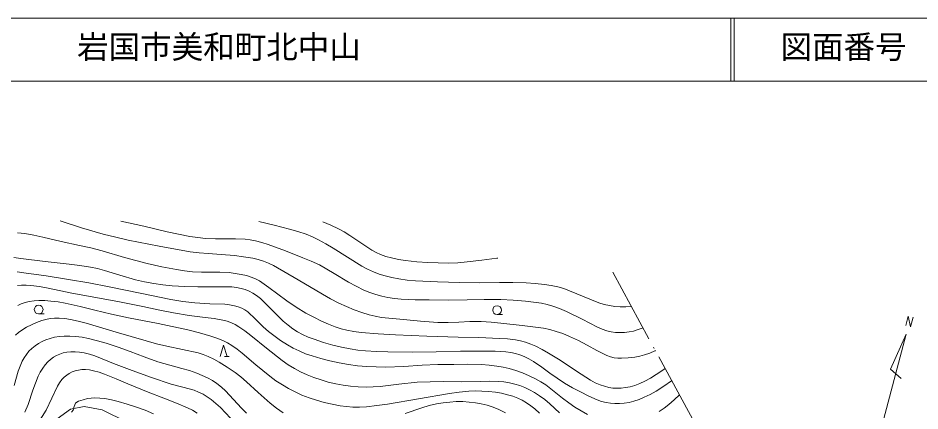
# Model space of a CAD drawing. Units: millimetres, scale not verified. Extents: x -625 to 685582, y -625 to 364232.
# Drawn here: x 401232 to 544330, y 301942 to 364232 of the extents above; entities that cross this region are included whole.
import ezdxf
from ezdxf.enums import TextEntityAlignment as Align

# ---------------------------------------------------------------- set-up
doc = ezdxf.new("R2010")
doc.units = ezdxf.units.MM
doc.header["$LTSCALE"] = 1000
doc.linetypes.add('DASHED', pattern=[7.5, 6, -1.5])
doc.linetypes.add('LONG_DASHED_DOTTED', pattern=[15.25, 12, -1.5, 0.25, -1.5])
doc.layers.add('S-SUV', color=7, linetype='Continuous', lineweight=13)
doc.styles.add('ＭＳ ゴシック', font='')
doc.styles.get('ＭＳ ゴシック').set_extended_font_data('MS Gothic')

msp = doc.modelspace()

# ---------------------------------------------------------------- linework, layer by layer
at = {"layer": 'S-SUV'}
for p, q in [((685582, 364232), (45582, 364232)), ((514329, 364232), (514329, 354232)), ((514829, 364232), (514829, 354232)), ((45582, 354232), (685582, 354232)), ((407907, 332092), (411325, 330993)), ((421213, 331213), (417551, 332051)), ((411325, 330993), (414763, 329952)), ((424869, 330360), (421213, 331213)), ((439430, 331958), (441874, 331397)), ((441874, 331397), (444322, 330773)), ((444322, 330773), (445630, 330387)), ((449590, 331915), (450836, 331396)), ((450836, 331396), (452055, 330823)), ((452055, 330823), (452976, 330329)), ((401160, 330204), (402295, 330063)), ((402295, 330063), (403732, 329818)), ((403732, 329818), (405168, 329511)), ((405168, 329511), (408074, 328807)), ((414763, 329952), (416730, 329468)), ((416730, 329468), (418722, 329041)), ((426685, 329949), (424869, 330360)), ((428509, 329598), (426685, 329949)), ((429741, 329419), (428509, 329598)), ((430969, 329302), (429741, 329419)), ((432583, 329226), (430969, 329302)), ((434196, 329210), (432583, 329226)), ((435733, 329214), (434196, 329210)), ((437251, 329158), (435733, 329214)), ((438071, 329069), (437251, 329158)), ((445630, 330387), (446925, 329943)), ((446925, 329943), (447933, 329537)), ((447933, 329537), (448924, 329072)), ((452976, 330329), (453879, 329776)), ((453879, 329776), (455597, 328572)), ((408074, 328807), (410990, 328163)), ((410990, 328163), (412787, 327781)), ((412787, 327781), (414580, 327339)), ((418722, 329041), (423613, 328082)), ((423613, 328082), (428522, 327170)), ((438882, 328920), (438071, 329069)), ((439895, 328651), (438882, 328920)), ((440897, 328322), (439895, 328651)), ((443671, 327308), (440897, 328322)), ((448924, 329072), (450083, 328448)), ((450083, 328448), (451225, 327765)), ((451225, 327765), (453485, 326299)), ((455597, 328572), (457346, 327420)), ((400553, 326271), (401658, 326133)), ((414580, 327339), (418144, 326290)), ((418144, 326290), (421734, 325297)), ((428522, 327170), (429947, 326998)), ((429947, 326998), (431388, 326885)), ((431388, 326885), (433473, 326764)), ((433473, 326764), (435560, 326582)), ((435560, 326582), (437009, 326399)), ((437009, 326399), (438465, 326154)), ((446410, 326243), (443671, 327308)), ((453485, 326299), (455767, 324891)), ((457346, 327420), (458036, 327055)), ((458036, 327055), (458762, 326740)), ((458762, 326740), (459606, 326445)), ((459606, 326445), (460475, 326207)), ((401658, 326133), (405511, 325632)), ((405511, 325632), (409356, 325193)), ((409356, 325193), (411047, 324998)), ((411047, 324998), (412725, 324744)), ((421734, 325297), (424040, 324803)), ((438465, 326154), (439333, 325953)), ((439333, 325953), (440192, 325691)), ((440192, 325691), (440978, 325380)), ((440978, 325380), (441752, 325009)), ((441752, 325009), (445674, 322742)), ((447751, 325689), (446410, 326243)), ((449056, 325086), (447751, 325689)), ((451384, 323745), (449056, 325086)), ((455767, 324891), (456684, 324408)), ((460475, 326207), (461590, 325974)), ((461590, 325974), (462723, 325798)), ((462723, 325798), (464489, 325602)), ((464489, 325602), (466255, 325466)), ((466255, 325466), (467864, 325398)), ((467864, 325398), (469477, 325391)), ((469477, 325391), (470988, 325444)), ((470988, 325444), (472498, 325558)), ((472498, 325558), (474842, 325824)), ((474842, 325824), (477195, 326152)), ((477195, 326152), (477275, 326164)), ((477275, 326164), (477354, 326175)), ((402162, 323861), (401069, 323982)), ((405708, 323354), (402162, 323861)), ((412725, 324744), (413845, 324508)), ((413845, 324508), (414954, 324212)), ((414954, 324212), (417400, 323450)), ((417400, 323450), (419873, 322742)), ((424040, 324803), (426360, 324368)), ((426360, 324368), (427643, 324165)), ((427643, 324165), (428931, 324021)), ((428931, 324021), (430355, 323950)), ((430355, 323950), (431782, 323938)), ((431782, 323938), (433261, 323932)), ((433261, 323932), (434739, 323866)), ((434739, 323866), (435690, 323759)), ((435690, 323759), (436644, 323592)), ((436644, 323592), (437453, 323397)), ((453674, 322357), (451384, 323745)), ((456684, 324408), (457627, 323978)), ((457627, 323978), (458544, 323631)), ((458544, 323631), (459482, 323340)), ((409252, 322786), (405708, 323354)), ((412483, 322242), (409252, 322786)), ((415705, 321638), (412483, 322242)), ((419873, 322742), (421317, 322416)), ((421317, 322416), (422781, 322146)), ((422781, 322146), (424225, 321942)), ((437453, 323397), (438245, 323143)), ((438245, 323143), (438911, 322870)), ((438911, 322870), (439549, 322544)), ((439549, 322544), (440308, 322067)), ((440308, 322067), (441045, 321533)), ((445674, 322742), (449551, 320432)), ((454879, 321706), (453674, 322357)), ((459482, 323340), (460562, 323073)), ((460562, 323073), (461663, 322863)), ((461663, 322863), (462969, 322684)), ((462969, 322684), (464292, 322563)), ((464292, 322563), (467773, 322412)), ((467773, 322412), (471260, 322322)), ((471260, 322322), (474432, 322278)), ((474432, 322278), (477611, 322295)), ((477611, 322295), (479721, 322301)), ((479721, 322301), (481828, 322247)), ((481828, 322247), (483294, 322150)), ((483294, 322150), (484759, 321993)), ((484759, 321993), (485820, 321828)), ((401172, 321811), (401758, 321876)), ((401758, 321876), (402497, 321889)), ((402497, 321889), (403237, 321840)), ((403237, 321840), (404625, 321648)), ((404625, 321648), (406011, 321395)), ((406011, 321395), (409783, 320641)), ((409783, 320641), (413577, 319943)), ((420592, 320617), (415705, 321638)), ((425474, 319608), (420592, 320617)), ((424225, 321942), (425687, 321796)), ((425687, 321796), (427720, 321666)), ((427720, 321666), (429752, 321597)), ((429752, 321597), (432461, 321642)), ((432461, 321642), (435175, 321628)), ((435175, 321628), (435908, 321534)), ((435908, 321534), (436645, 321379)), ((436645, 321379), (437281, 321185)), ((437281, 321185), (437903, 320932)), ((437903, 320932), (438484, 320626)), ((438484, 320626), (439040, 320265)), ((441045, 321533), (442449, 320441)), ((456112, 321109), (454879, 321706)), ((457044, 320720), (456112, 321109)), ((457996, 320388), (457044, 320720)), ((485820, 321828), (486866, 321603)), ((486866, 321603), (487807, 321336)), ((487807, 321336), (488737, 321009)), ((488737, 321009), (491055, 320017)), ((401736, 318918), (402354, 319124)), ((402354, 319124), (403000, 319274)), ((403000, 319274), (403767, 319385)), ((403767, 319385), (404540, 319436)), ((404540, 319436), (405482, 319433)), ((405482, 319433), (406421, 319370)), ((406421, 319370), (407574, 319226)), ((407574, 319226), (408733, 319020)), ((413577, 319943), (417310, 319248)), ((417310, 319248), (421044, 318492)), ((427376, 319306), (425474, 319608)), ((429283, 319064), (427376, 319306)), ((439040, 320265), (439680, 319763)), ((439680, 319763), (440295, 319204)), ((440295, 319204), (441782, 317682)), ((442449, 320441), (443891, 319395)), ((443891, 319395), (445381, 318408)), ((449551, 320432), (450817, 319706)), ((450817, 319706), (452111, 319034)), ((458950, 320125), (457996, 320388)), ((459909, 319922), (458950, 320125)), ((460978, 319760), (459909, 319922)), ((462044, 319660), (460978, 319760)), ((464262, 319577), (462044, 319660)), ((466472, 319555), (464262, 319577)), ((469487, 319523), (466472, 319555)), ((472492, 319551), (469487, 319523)), ((475168, 319606), (472492, 319551)), ((477835, 319599), (475168, 319606)), ((479790, 319503), (477835, 319599)), ((481735, 319347), (479790, 319503)), ((483008, 319213), (481735, 319347)), ((484272, 319019), (483008, 319213)), ((491055, 320017), (493405, 319078)), ((401196, 318676), (401736, 318918)), ((408733, 319020), (411077, 318510)), ((411077, 318510), (413413, 317941)), ((413413, 317941), (416063, 317302)), ((421044, 318492), (423466, 317953)), ((423466, 317953), (425908, 317472)), ((431658, 318929), (429283, 319064)), ((434021, 318856), (431658, 318929)), ((434806, 318768), (434021, 318856)), ((435588, 318619), (434806, 318768)), ((436180, 318451), (435588, 318619)), ((436748, 318228), (436180, 318451)), ((437229, 317973), (436748, 318228)), ((437669, 317673), (437229, 317973)), ((441782, 317682), (443312, 316202)), ((445381, 318408), (446913, 317466)), ((452111, 319034), (453337, 318475)), ((453337, 318475), (454588, 317971)), ((454588, 317971), (455758, 317552)), ((485176, 318818), (484272, 319019)), ((486057, 318561), (485176, 318818)), ((487165, 318158), (486057, 318561)), ((488249, 317699), (487165, 318158)), ((490732, 316480), (488249, 317699)), ((493405, 319078), (494226, 318831)), ((494226, 318831), (495057, 318643)), ((495057, 318643), (495900, 318524)), ((495900, 318524), (496751, 318465)), ((496751, 318465), (497650, 318453)), ((497650, 318453), (498555, 318480)), ((404174, 315975), (405021, 316287)), ((404504, 317320), (405399, 317320)), ((405021, 316287), (405662, 316466)), ((405662, 316466), (406315, 316585)), ((406315, 316585), (407040, 316645)), ((407040, 316645), (407780, 316645)), ((407780, 316645), (408661, 316577)), ((408661, 316577), (409551, 316447)), ((409551, 316447), (410796, 316188)), ((416063, 317302), (418735, 316721)), ((418735, 316721), (423461, 315790)), ((425908, 317472), (428409, 317095)), ((428409, 317095), (430936, 316775)), ((430936, 316775), (432335, 316587)), ((432335, 316587), (433723, 316340)), ((433723, 316340), (434418, 316158)), ((438912, 316496), (437669, 317673)), ((440125, 315264), (438912, 316496)), ((446913, 317466), (448138, 316787)), ((448138, 316787), (449393, 316161)), ((455758, 317552), (456946, 317191)), ((456946, 317191), (457907, 316956)), ((457907, 316956), (458879, 316781)), ((458879, 316781), (460624, 316583)), ((460624, 316583), (462390, 316444)), ((462390, 316444), (465109, 316179)), ((477225, 317252), (478121, 317252)), ((493189, 315206), (490732, 316480)), ((542079, 315496), (542476, 316987)), ((542476, 316987), (542852, 315286)), ((542852, 315286), (543243, 316785)), ((401833, 314759), (402574, 315207)), ((402574, 315207), (403350, 315606)), ((403350, 315606), (404174, 315975)), ((410796, 316188), (412020, 315871)), ((412020, 315871), (416787, 314441)), ((423461, 315790), (428170, 314801)), ((434418, 316158), (435090, 315920)), ((435090, 315920), (435698, 315634)), ((435698, 315634), (436283, 315293)), ((436283, 315293), (437236, 314624)), ((440970, 314544), (440125, 315264)), ((443312, 316202), (444067, 315567)), ((444067, 315567), (444856, 314982)), ((444856, 314982), (445597, 314504)), ((449393, 316161), (450464, 315684)), ((450464, 315684), (451557, 315263)), ((451557, 315263), (452479, 314968)), ((452479, 314968), (453417, 314731)), ((465109, 316179), (467823, 315976)), ((467823, 315976), (469479, 315977)), ((469479, 315977), (471147, 316037)), ((471147, 316037), (472934, 316107)), ((472934, 316107), (474720, 316116)), ((474720, 316116), (476281, 316028)), ((476281, 316028), (477840, 315880)), ((477840, 315880), (481224, 315505)), ((481224, 315505), (484592, 315070)), ((484592, 315070), (485603, 314845)), ((485603, 314845), (486601, 314561)), ((493916, 314903), (493189, 315206)), ((494664, 314655), (493916, 314903)), ((499645, 314829), (498881, 314603)), ((500389, 315112), (499645, 314829)), ((400825, 313951), (401308, 314377)), ((401308, 314377), (401833, 314759)), ((406332, 313446), (405655, 313218)), ((407027, 313617), (406332, 313446)), ((407794, 313741), (407027, 313617)), ((408568, 313805), (407794, 313741)), ((409465, 313810), (408568, 313805)), ((410345, 313755), (409465, 313810)), ((411387, 313622), (410345, 313755)), ((412408, 313432), (411387, 313622)), ((413822, 313082), (412408, 313432)), ((416787, 314441), (421585, 313046)), ((428170, 314801), (430004, 314338)), ((430004, 314338), (431841, 313811)), ((431841, 313811), (432792, 313488)), ((432792, 313488), (433727, 313107)), ((437236, 314624), (438156, 313903)), ((438156, 313903), (440628, 311893)), ((441842, 313878), (440970, 314544)), ((442892, 313128), (441842, 313878)), ((445597, 314504), (446372, 314077)), ((446372, 314077), (447270, 313663)), ((447270, 313663), (448207, 313298)), ((453417, 314731), (454526, 314527)), ((454526, 314527), (455656, 314381)), ((455656, 314381), (458375, 314165)), ((458375, 314165), (461099, 314009)), ((461099, 314009), (466074, 313803)), ((466074, 313803), (471069, 313653)), ((471069, 313653), (474350, 313577)), ((474350, 313577), (477640, 313441)), ((477640, 313441), (478892, 313351)), ((486601, 314561), (487660, 314194)), ((487660, 314194), (488708, 313767)), ((488708, 313767), (490131, 313090)), ((495344, 314498), (494664, 314655)), ((496029, 314402), (495344, 314498)), ((496750, 314363), (496029, 314402)), ((497471, 314384), (496750, 314363)), ((498187, 314464), (497471, 314384)), ((498881, 314603), (498187, 314464)), ((542166, 314126), (535735, 289968)), ((542166, 314126), (539656, 308586)), ((403925, 312265), (403416, 311847)), ((404470, 312634), (403925, 312265)), ((405055, 312956), (404470, 312634)), ((405655, 313218), (405055, 312956)), ((415206, 312678), (413822, 313082)), ((417137, 312043), (415206, 312678)), ((419041, 311353), (417137, 312043)), ((421585, 313046), (423203, 312599)), ((423203, 312599), (424836, 312210)), ((424836, 312210), (427330, 311705)), ((433289, 310588), (433838, 312384)), ((433727, 313107), (434458, 312745)), ((433838, 312384), (434387, 310588)), ((434458, 312745), (435168, 312326)), ((435168, 312326), (436004, 311747)), ((443977, 312426), (442892, 313128)), ((444890, 311907), (443977, 312426)), ((448207, 313298), (449676, 312816)), ((449676, 312816), (451157, 312393)), ((451157, 312393), (452527, 312056)), ((452527, 312056), (453905, 311779)), ((478892, 313351), (480134, 313202)), ((480134, 313202), (480956, 313047)), ((480956, 313047), (481762, 312834)), ((481762, 312834), (482578, 312548)), ((482578, 312548), (483385, 312201)), ((483385, 312201), (484405, 311683)), ((490131, 313090), (491526, 312360)), ((491526, 312360), (493072, 311531)), ((402553, 310908), (402195, 310379)), ((402964, 311401), (402553, 310908)), ((403416, 311847), (402964, 311401)), ((406849, 310447), (407337, 310727)), ((407337, 310727), (407861, 310958)), ((407861, 310958), (408417, 311135)), ((408417, 311135), (408998, 311257)), ((408998, 311257), (409628, 311321)), ((409628, 311321), (410271, 311326)), ((410271, 311326), (410993, 311267)), ((410993, 311267), (411707, 311148)), ((411707, 311148), (412566, 310930)), ((412566, 310930), (413413, 310654)), ((413413, 310654), (416354, 309466)), ((421228, 310521), (419041, 311353)), ((427330, 311705), (429820, 311139)), ((429820, 311139), (430620, 310886)), ((430620, 310886), (431407, 310574)), ((431407, 310574), (432297, 310141)), ((434014, 310588), (434734, 310588)), ((436004, 311747), (436809, 311117)), ((436809, 311117), (438976, 309256)), ((440628, 311893), (443141, 309926)), ((445822, 311447), (444890, 311907)), ((446845, 311022), (445822, 311447)), ((447882, 310657), (446845, 311022)), ((449282, 310238), (447882, 310657)), ((453905, 311779), (455117, 311594)), ((455117, 311594), (456341, 311468)), ((456341, 311468), (458128, 311355)), ((458128, 311355), (459928, 311301)), ((459928, 311301), (463738, 311269)), ((463738, 311269), (467552, 311297)), ((467552, 311297), (471412, 311393)), ((471412, 311393), (475287, 311429)), ((475287, 311429), (476959, 311400)), ((476959, 311400), (478629, 311312)), ((478629, 311312), (479413, 311214)), ((479413, 311214), (480181, 311058)), ((480181, 311058), (480854, 310856)), ((480854, 310856), (481511, 310596)), ((481511, 310596), (482274, 310220)), ((484405, 311683), (485409, 311107)), ((485409, 311107), (487251, 309978)), ((493072, 311531), (494658, 310749)), ((494658, 310749), (495219, 310538)), ((495219, 310538), (495803, 310383)), ((499098, 310480), (499884, 310623)), ((499884, 310623), (500652, 310824)), ((500652, 310824), (501475, 311120)), ((501475, 311120), (502289, 311478)), ((502289, 311478), (502317, 311491)), ((502317, 311491), (502353, 311508)), ((401884, 309811), (401552, 309053)), ((402195, 310379), (401884, 309811)), ((405155, 308743), (405524, 309242)), ((405524, 309242), (405947, 309711)), ((405947, 309711), (406379, 310102)), ((406379, 310102), (406849, 310447)), ((416354, 309466), (419323, 308333)), ((423432, 309746), (421228, 310521)), ((425328, 309177), (423432, 309746)), ((427230, 308669), (425328, 309177)), ((432297, 310141), (433163, 309654)), ((433163, 309654), (434430, 308861)), ((438976, 309256), (441172, 307449)), ((443141, 309926), (444092, 309279)), ((444092, 309279), (445074, 308683)), ((450699, 309878), (449282, 310238)), ((452174, 309557), (450699, 309878)), ((453658, 309296), (452174, 309557)), ((455104, 309111), (453658, 309296)), ((456549, 308986), (455104, 309111)), ((465326, 309182), (462441, 309014)), ((467853, 309284), (465326, 309182)), ((470372, 309326), (467853, 309284)), ((472562, 309335), (470372, 309326)), ((474740, 309285), (472562, 309335)), ((475968, 309202), (474740, 309285)), ((477181, 309060), (475968, 309202)), ((482274, 310220), (483022, 309784)), ((483022, 309784), (484343, 308892)), ((487251, 309978), (489055, 308802)), ((495803, 310383), (496371, 310307)), ((496371, 310307), (496960, 310291)), ((496960, 310291), (498028, 310355)), ((498028, 310355), (499098, 310480)), ((401273, 308269), (400608, 305992)), ((401552, 309053), (401273, 308269)), ((404434, 307432), (404767, 308101)), ((404767, 308101), (405155, 308743)), ((409361, 307899), (408952, 307629)), ((409802, 308119), (409361, 307899)), ((410308, 308299), (409802, 308119)), ((410823, 308420), (410308, 308299)), ((411378, 308488), (410823, 308420)), ((411934, 308495), (411378, 308488)), ((412584, 308434), (411934, 308495)), ((413214, 308316), (412584, 308434)), ((414104, 308070), (413214, 308316)), ((414970, 307767), (414104, 308070)), ((416816, 307028), (414970, 307767)), ((419323, 308333), (422410, 307226)), ((428423, 308335), (427230, 308669)), ((429598, 307943), (428423, 308335)), ((430471, 307587), (429598, 307943)), ((434430, 308861), (435667, 308016)), ((435667, 308016), (436578, 307324)), ((445074, 308683), (446072, 308155)), ((446072, 308155), (447099, 307681)), ((447099, 307681), (448187, 307242)), ((458045, 308916), (456549, 308986)), ((459544, 308905), (458045, 308916)), ((462441, 309014), (459544, 308905)), ((478187, 308887), (477181, 309060)), ((479180, 308656), (478187, 308887)), ((480222, 308341), (479180, 308656)), ((481247, 307968), (480222, 308341)), ((482303, 307527), (481247, 307968)), ((484343, 308892), (485627, 307953)), ((485627, 307953), (486764, 307128)), ((489055, 308802), (490555, 307781)), ((490555, 307781), (492084, 306813)), ((501590, 307147), (502502, 307707)), ((502502, 307707), (503207, 308179)), ((503207, 308179), (503899, 308670)), ((539656, 308586), (541332, 307105)), ((403603, 305218), (404434, 307432)), ((407825, 306402), (407502, 305868)), ((408197, 306901), (407825, 306402)), ((408558, 307290), (408197, 306901)), ((408952, 307629), (408558, 307290)), ((418648, 306230), (416816, 307028)), ((422410, 307226), (425521, 306174)), ((431312, 307179), (430471, 307587)), ((432062, 306750), (431312, 307179)), ((432779, 306272), (432062, 306750)), ((433493, 305712), (432779, 306272)), ((436578, 307324), (437454, 306583)), ((437454, 306583), (439323, 304865)), ((441172, 307449), (442158, 306731)), ((442158, 306731), (443178, 306062)), ((448187, 307242), (449304, 306857)), ((449304, 306857), (450458, 306523)), ((450458, 306523), (451627, 306247)), ((451627, 306247), (452807, 306030)), ((461631, 306186), (464579, 306493)), ((464579, 306493), (466625, 306576)), ((466625, 306576), (468673, 306599)), ((468673, 306599), (471594, 306580)), ((471594, 306580), (474534, 306621)), ((474534, 306621), (475972, 306646)), ((475972, 306646), (477409, 306611)), ((477409, 306611), (478306, 306532)), ((478306, 306532), (479198, 306393)), ((479198, 306393), (480030, 306205)), ((483333, 307032), (482303, 307527)), ((484162, 306570), (483333, 307032)), ((484950, 306062), (484162, 306570)), ((486764, 307128), (487935, 306354)), ((487935, 306354), (489196, 305632)), ((492084, 306813), (492816, 306424)), ((492816, 306424), (493585, 306083)), ((499085, 305991), (499882, 306289)), ((499882, 306289), (500655, 306643)), ((500655, 306643), (501590, 307147)), ((503704, 305870), (504932, 306712)), ((504940, 306718), (504956, 306730)), ((402826, 302975), (403603, 305218)), ((407502, 305868), (406618, 303945)), ((421634, 305014), (418648, 306230)), ((424627, 303860), (421634, 305014)), ((425521, 306174), (427357, 305725)), ((427357, 305725), (429172, 305218)), ((429172, 305218), (429887, 304935)), ((429887, 304935), (430580, 304597)), ((434158, 305115), (433493, 305712)), ((435439, 303773), (434158, 305115)), ((439323, 304865), (441232, 303192)), ((443178, 306062), (444163, 305488)), ((444163, 305488), (445177, 304966)), ((445177, 304966), (446281, 304467)), ((452807, 306030), (454000, 305872)), ((454000, 305872), (455219, 305769)), ((455219, 305769), (456440, 305726)), ((456440, 305726), (457570, 305743)), ((457570, 305743), (458696, 305821)), ((458696, 305821), (461631, 306186)), ((469694, 304689), (471207, 304901)), ((471207, 304901), (472737, 305055)), ((472737, 305055), (473786, 305108)), ((473786, 305108), (474833, 305101)), ((474833, 305101), (475900, 305036)), ((475900, 305036), (476975, 304909)), ((476975, 304909), (477945, 304740)), ((480030, 306205), (480845, 305959)), ((480845, 305959), (481629, 305657)), ((481629, 305657), (482399, 305295)), ((482399, 305295), (483186, 304854)), ((483186, 304854), (483952, 304356)), ((486315, 305037), (484950, 306062)), ((487640, 303968), (486315, 305037)), ((489196, 305632), (490494, 304959)), ((490494, 304959), (491794, 304310)), ((493585, 306083), (494258, 305853)), ((494258, 305853), (494948, 305680)), ((494948, 305680), (495592, 305578)), ((495592, 305578), (496252, 305536)), ((496252, 305536), (496944, 305555)), ((496944, 305555), (497633, 305636)), ((497633, 305636), (498362, 305783)), ((498362, 305783), (499085, 305991)), ((501529, 304568), (502454, 305083)), ((502454, 305083), (503704, 305870)), ((406618, 303945), (405680, 302052)), ((410561, 303342), (410820, 303482)), ((410820, 303482), (411544, 303727)), ((411544, 303727), (412255, 303905)), ((412255, 303905), (412819, 303989)), ((412819, 303989), (413399, 304013)), ((413399, 304013), (414198, 303982)), ((414198, 303982), (414994, 303890)), ((414994, 303890), (416050, 303697)), ((416050, 303697), (417102, 303443)), ((417102, 303443), (418569, 303024)), ((426369, 303176), (424627, 303860)), ((430580, 304597), (431251, 304200)), ((431251, 304200), (431896, 303748)), ((431896, 303748), (432627, 303147)), ((436680, 302386), (435439, 303773)), ((446281, 304467), (447410, 304024)), ((447410, 304024), (448596, 303632)), ((448596, 303632), (449809, 303294)), ((459857, 303029), (464767, 303863)), ((464767, 303863), (469694, 304689)), ((469738, 303360), (470769, 303419)), ((470769, 303419), (471813, 303418)), ((471813, 303418), (472814, 303356)), ((477945, 304740), (478912, 304511)), ((478912, 304511), (479726, 304263)), ((479726, 304263), (480528, 303955)), ((480528, 303955), (481222, 303625)), ((481222, 303625), (481890, 303241)), ((483952, 304356), (484789, 303732)), ((484789, 303732), (485588, 303060)), ((488602, 303230), (487640, 303968)), ((491794, 304310), (493123, 303715)), ((493123, 303715), (493829, 303463)), ((493829, 303463), (494551, 303269)), ((498169, 303306), (498928, 303496)), ((498928, 303496), (499766, 303774)), ((499766, 303774), (500582, 304108)), ((500582, 304108), (501529, 304568)), ((505357, 303692), (504490, 302942)), ((506180, 304482), (505357, 303692)), ((402329, 301760), (402826, 302975)), ((405680, 302052), (404442, 300078)), ((409714, 301742), (409953, 302058)), ((409953, 302058), (410132, 302638)), ((410132, 302638), (410359, 303168)), ((410359, 303168), (410561, 303342)), ((418569, 303024), (420032, 302544)), ((420032, 302544), (421403, 302041)), ((421403, 302041), (422750, 301483)), ((428092, 302435), (426369, 303176)), ((428888, 302041), (428092, 302435)), ((429641, 301602), (428888, 302041)), ((432627, 303147), (433329, 302493)), ((433329, 302493), (434967, 300822)), ((437458, 301572), (436680, 302386)), ((441232, 303192), (442243, 302408)), ((442243, 302408), (443301, 301665)), ((449809, 303294), (451076, 302999)), ((451076, 302999), (452364, 302762)), ((452364, 302762), (453344, 302633)), ((453344, 302633), (454338, 302563)), ((454338, 302563), (455417, 302561)), ((455417, 302561), (456506, 302619)), ((456506, 302619), (458182, 302794)), ((458182, 302794), (459857, 303029)), ((462658, 301534), (465278, 302455)), ((465278, 302455), (466441, 302787)), ((466441, 302787), (467620, 303060)), ((467620, 303060), (468674, 303240)), ((468674, 303240), (469738, 303360)), ((472814, 303356), (473809, 303235)), ((473809, 303235), (474734, 303063)), ((474734, 303063), (475647, 302833)), ((475647, 302833), (476597, 302520)), ((476597, 302520), (477526, 302149)), ((477526, 302149), (478571, 301663)), ((481890, 303241), (482578, 302774)), ((482578, 302774), (483230, 302259)), ((483230, 302259), (483946, 301604)), ((485588, 303060), (487135, 301658)), ((489589, 302549), (488602, 303230)), ((490568, 301944), (489589, 302549)), ((491571, 301395), (490568, 301944)), ((494551, 303269), (495230, 303156)), ((495230, 303156), (495919, 303103)), ((495919, 303103), (496653, 303108)), ((496653, 303108), (497396, 303174)), ((497396, 303174), (498169, 303306)), ((503741, 302380), (502948, 301861)), ((504490, 302942), (503741, 302380))]:
    msp.add_line(p, q, dxfattribs=at)
at = {"layer": 'S-SUV', "linetype": 'LONG_DASHED_DOTTED'}
msp.add_line((495586, 323930), (554454, 215868), dxfattribs=at)
at = {"layer": 'S-SUV', "linetype": 'DASHED'}
for p, q in [((407420, 300706), (409534, 302209)), ((409534, 302209), (411747, 302632)), ((411747, 302632), (414565, 302115)), ((414565, 302115), (418558, 300143))]:
    msp.add_line(p, q, dxfattribs=at)
at = {"layer": 'S-SUV'}
for centre in [(404504, 318008), (477225, 317940)]:
    msp.add_circle(centre, 688, dxfattribs=at)

# ---------------------------------------------------------------- texts
at = {"layer": 'S-SUV', "style": 'ＭＳ ゴシック'}
for s, p in [('岩国市美和町北中山', (410606, 356732)), ('図面番号', (522204, 356732))]:
    msp.add_text(s, height=3666, dxfattribs=at).set_placement(p, align=Align.BOTTOM_LEFT)

doc.saveas('drawing.dxf')
